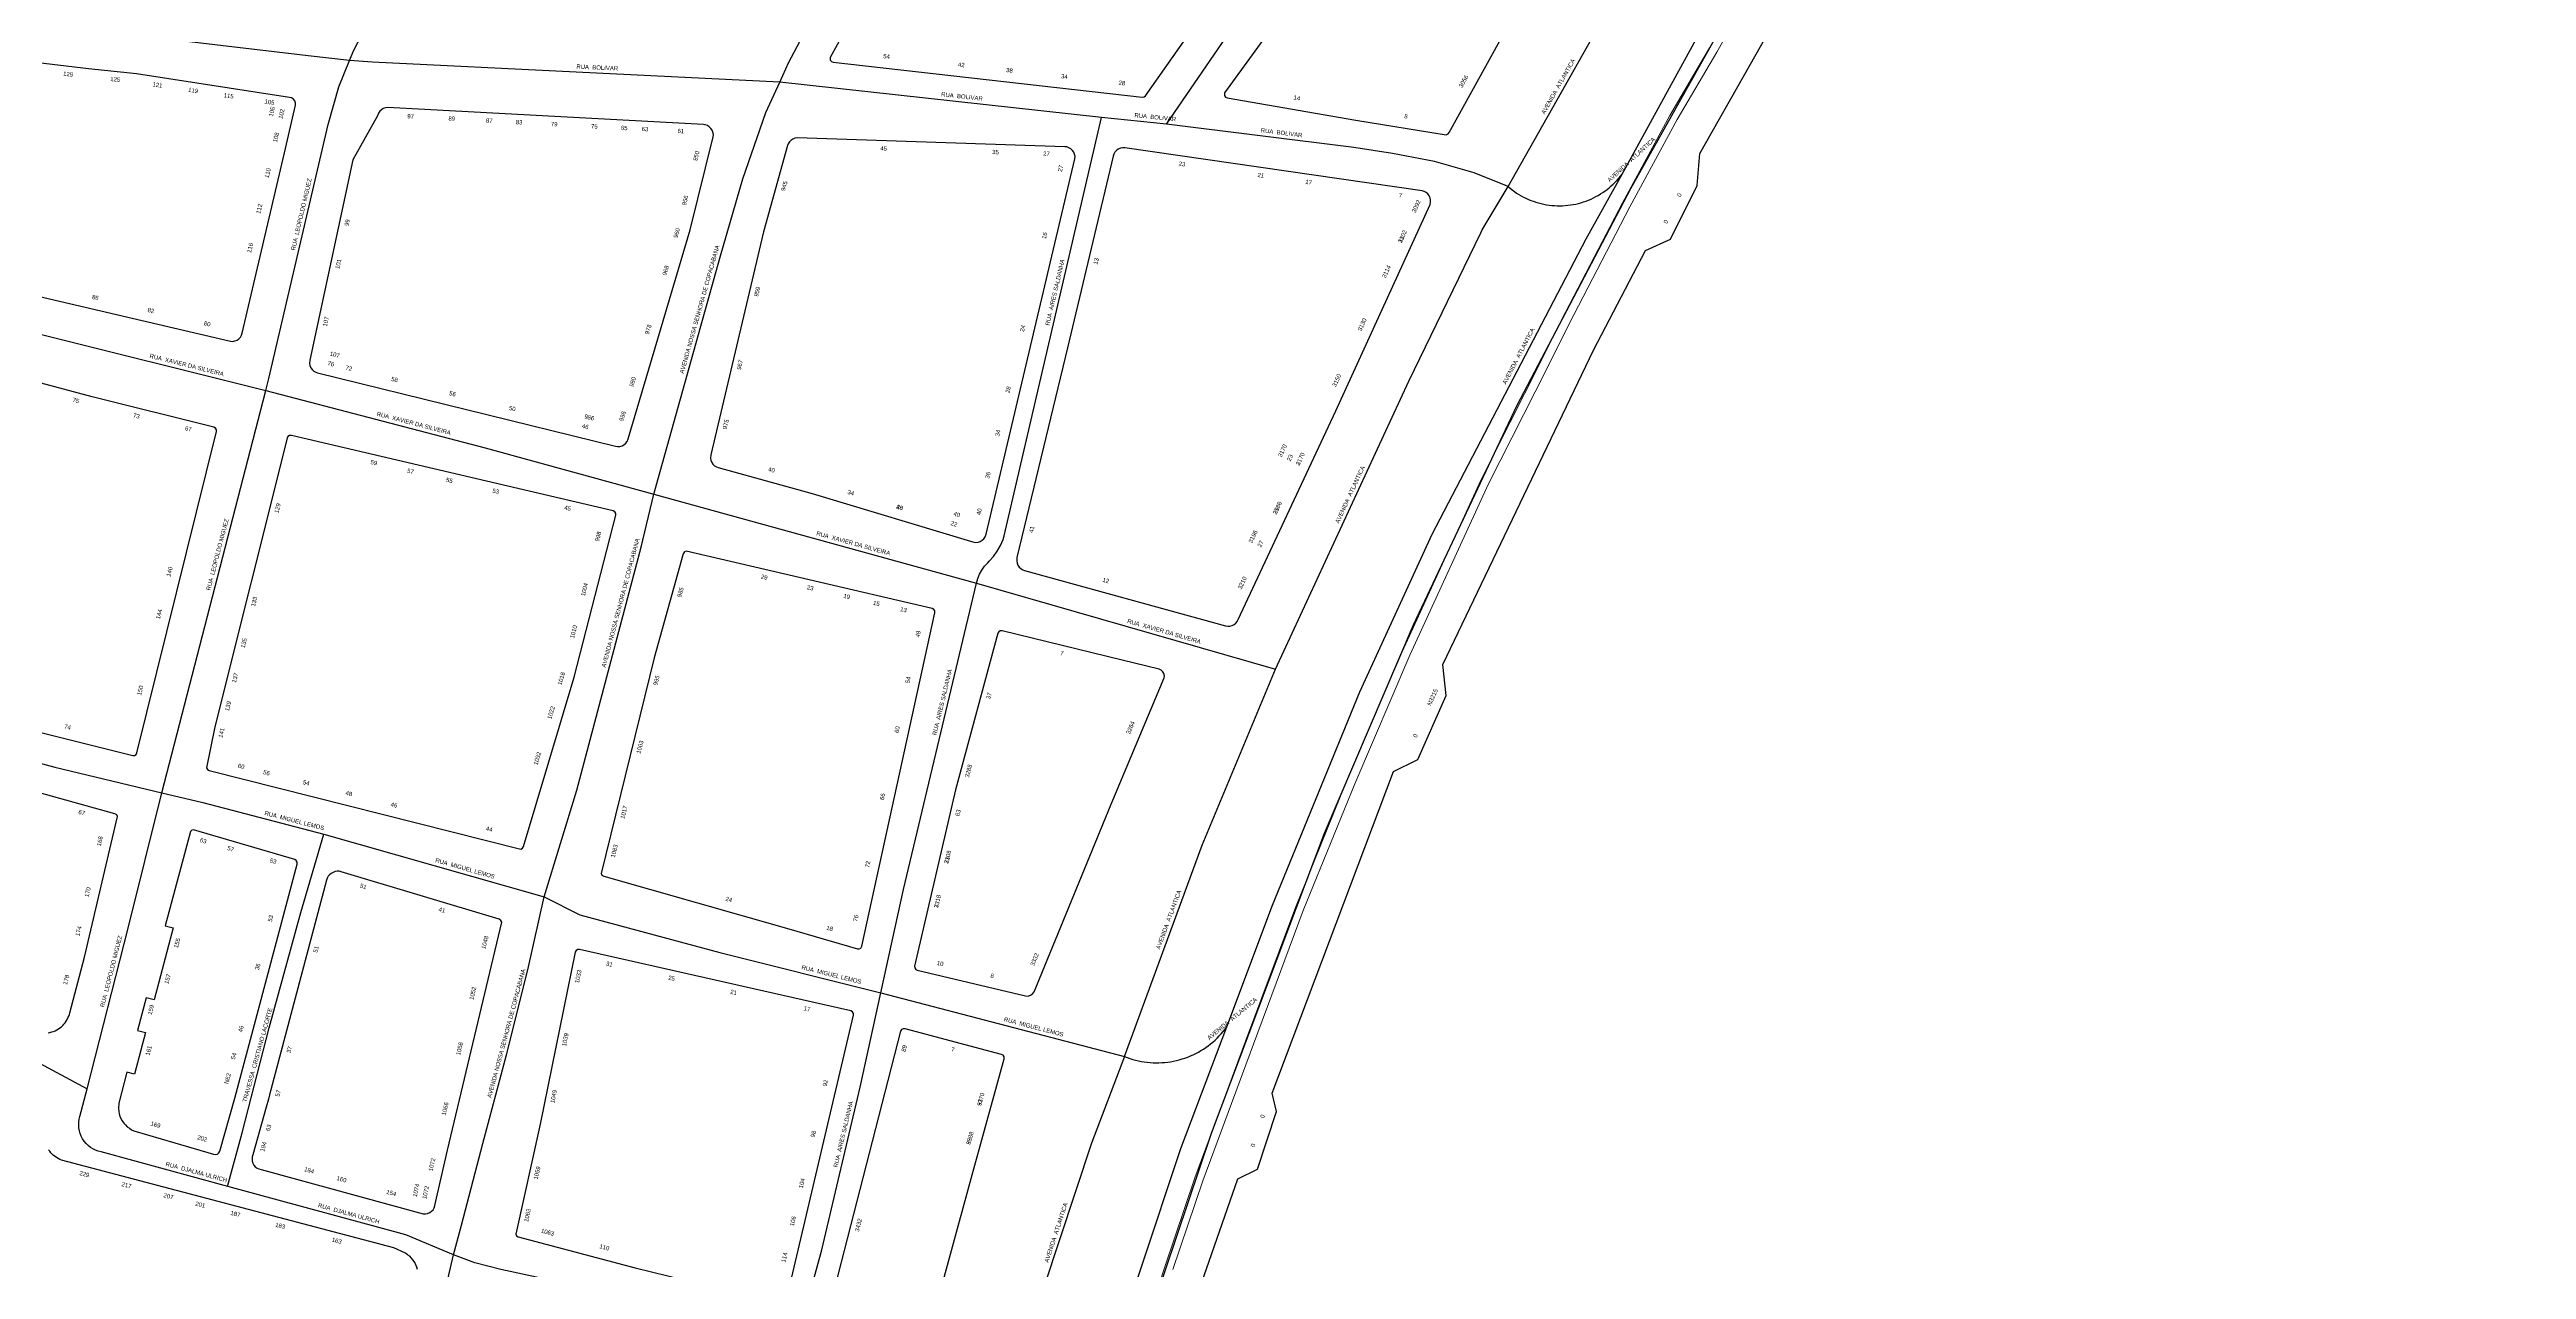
# Model space of a CAD drawing. Header units: millimetres. Extents: x 617751 to 636088, y 68402 to 77988.
# Drawn here: x 628957 to 629652, y 70497 to 70839 of the extents above; entities that cross this region are included whole.
import ezdxf

# ---------------------------------------------------------------- set-up
doc = ezdxf.new("R2010")
doc.units = ezdxf.units.MM
doc.header["$LTSCALE"] = 3
doc.header["$MEASUREMENT"] = 0
for name, color, linetype in [('ALINHAMENTO PREDIAL', 120, 'Continuous'), ('NOME LOGRADOURO', 252, 'Continuous'), ('NUMERAÇÃO', 7, 'Continuous'), ('OBRA DE ARTE', 190, 'Continuous')]:
    doc.layers.add(name, color=color, linetype=linetype)
doc.styles.get("Standard").update_dxf_attribs({"font": 'arial.ttf'})

msp = doc.modelspace()

# ---------------------------------------------------------------- linework, layer by layer
at = {"layer": 'ALINHAMENTO PREDIAL'}
for points in [[(629668.14, 71181.3), (629640.69, 71149.84), (629578.87, 71075.09), (629536.95, 71019.29), (629498.4, 70962.84), (629470.81, 70920.93), (629434.58, 70860.31), (629400.84, 70800.29), (629368.91, 70739.28), (629339.84, 70677.87), (629314.89, 70619.44), (629283.22, 70535.25), (629257.42, 70458.63), (629230.39, 70365.46), (629212.92, 70287.64), (629201.44, 70226.84), (629193.8, 70160.81), (629192.98, 70144.34), (629192.16, 70105.47), (629192.23, 70086.89), (629194.96, 70047.06), (629198.58, 70011.09), (629202.8, 69983.58), (629208.59, 69953.9)], [(629668.14, 71181.3), (629640.69, 71149.84), (629578.87, 71075.09), (629536.95, 71019.29), (629498.4, 70962.84), (629470.81, 70920.93), (629434.58, 70860.31), (629400.84, 70800.29), (629368.91, 70739.28), (629339.84, 70677.87), (629314.89, 70619.44), (629283.22, 70535.25), (629257.42, 70458.63), (629230.39, 70365.46), (629212.92, 70287.64), (629201.44, 70226.84), (629193.8, 70160.81), (629192.98, 70144.34), (629192.16, 70105.47), (629192.23, 70086.89), (629194.96, 70047.06), (629198.58, 70011.09), (629202.8, 69983.58), (629208.59, 69953.9)], [(629668.14, 71181.3), (629640.69, 71149.84), (629578.87, 71075.09), (629536.95, 71019.29), (629498.4, 70962.84), (629470.81, 70920.93), (629434.58, 70860.31), (629400.84, 70800.29), (629368.91, 70739.28), (629339.84, 70677.87), (629314.89, 70619.44), (629283.22, 70535.25), (629257.42, 70458.63), (629230.39, 70365.46), (629212.92, 70287.64), (629201.44, 70226.84), (629193.8, 70160.81), (629192.98, 70144.34), (629192.16, 70105.47), (629192.23, 70086.89), (629194.96, 70047.06), (629198.58, 70011.09), (629202.8, 69983.58), (629208.59, 69953.9)], [(629176.32, 70836.34), (629176.65, 70835.93), (629177.13, 70835.74), (629263.84, 70825.93), (629264.35, 70826.02), (629264.75, 70826.35), (629310.08, 70890.73)], [(629286.94, 70826.41), (629287.24, 70825.99), (629287.71, 70825.78), (629323.83, 70819.48), (629349.19, 70815.43), (629349.66, 70815.66), (629349.94, 70816.09), (629378.39, 70867.54), (629378.39, 70868.06), (629378.14, 70868.51), (629377.69, 70868.77), (629347.92, 70877.01), (629337.52, 70880.26), (629328.16, 70883.01), (629327.65, 70882.93), (629327.24, 70882.61), (629286.98, 70827.22), (629286.94, 70826.41)], [(629269.53, 70461.85), (629290.65, 70522.57), (629296.24, 70525.24), (629301.57, 70541.49), (629300.36, 70546.58), (629334.38, 70636.78), (629341.18, 70640.18), (629349.19, 70658.13), (629348.22, 70666.86), (629390.46, 70754.97), (629405.05, 70782.96), (629412.09, 70786.12), (629419.61, 70801.16), (629420.34, 70810.13), (629458.69, 70877.86)], [(629269.53, 70461.85), (629290.65, 70522.57), (629296.24, 70525.24), (629301.57, 70541.49), (629300.36, 70546.58), (629334.38, 70636.78), (629341.18, 70640.18), (629349.19, 70658.13), (629348.22, 70666.86), (629390.46, 70754.97), (629405.05, 70782.96), (629412.09, 70786.12), (629419.61, 70801.16), (629420.34, 70810.13), (629458.69, 70877.86)], [(629269.53, 70461.85), (629290.65, 70522.57), (629296.24, 70525.24), (629301.57, 70541.49), (629300.36, 70546.58), (629334.38, 70636.78), (629341.18, 70640.18), (629349.19, 70658.13), (629348.22, 70666.86), (629390.46, 70754.97), (629405.05, 70782.96), (629412.09, 70786.12), (629419.61, 70801.16), (629420.34, 70810.13), (629458.69, 70877.86)], [(629184.16, 70851.3), (629176.29, 70837.05), (629176.32, 70836.34)], [(628919.16, 70778.25), (629008.01, 70757.48), (629008.64, 70757.46), (629009.25, 70757.58), (629009.83, 70757.83), (629010.35, 70758.18), (629010.77, 70758.64), (629011.1, 70759.18), (629011.3, 70759.77), (629023.17, 70810.32), (629026.26, 70823.68), (629026.24, 70824.31), (629026.02, 70824.9), (629025.64, 70825.39), (629025.12, 70825.74), (629024.58, 70825.91), (628981.64, 70832.48), (628968.14, 70833.95), (628935.09, 70837.82)], [(629030.16, 70751.27), (629030.29, 70750.66), (629030.54, 70750.08), (629030.91, 70749.57), (629031.38, 70749.15), (629031.92, 70748.84), (629032.43, 70748.66), (629116.02, 70728.05), (629116.64, 70727.96), (629117.26, 70728.01), (629117.87, 70728.18), (629118.42, 70728.48), (629118.9, 70728.88), (629119.28, 70729.38), (629119.61, 70730.11), (629136.95, 70788.74), (629143.47, 70814.86), (629143.49, 70815.49), (629143.38, 70816.11), (629143.15, 70816.69), (629142.8, 70817.21), (629142.34, 70817.65), (629141.81, 70817.98), (629141.22, 70818.19), (629140.72, 70818.28), (629052.08, 70823.09), (629051.46, 70823), (629050.87, 70822.79), (629050.33, 70822.46), (629049.88, 70822.03), (629049.53, 70821.51), (629049.25, 70820.77), (629042.35, 70808.42), (629030.21, 70752.21), (629030.16, 70751.27)], [(629142.68, 70724.73), (629142.79, 70724.11), (629143.03, 70723.53), (629143.39, 70723.02), (629143.85, 70722.59), (629144.38, 70722.26), (629144.87, 70722.08), (629171.2, 70714.83), (629216.57, 70701.13), (629217.2, 70701.08), (629217.82, 70701.15), (629218.41, 70701.36), (629218.95, 70701.68), (629219.41, 70702.11), (629219.76, 70702.63), (629220.05, 70703.38), (629244.98, 70808.7), (629245, 70809.33), (629244.88, 70809.94), (629244.64, 70810.52), (629244.28, 70811.04), (629243.82, 70811.47), (629243.29, 70811.79), (629242.7, 70812), (629242.1, 70812.08), (629167, 70814.55), (629166.38, 70814.44), (629165.8, 70814.2), (629165.28, 70813.85), (629164.84, 70813.4), (629164.51, 70812.86), (629164.32, 70812.37), (629157.53, 70788.19), (629142.75, 70725.66), (629142.68, 70724.73)], [(629228.62, 70695.89), (629228.73, 70695.27), (629228.97, 70694.69), (629229.33, 70694.18), (629229.78, 70693.74), (629230.32, 70693.41), (629230.82, 70693.22), (629287.23, 70677.68), (629287.85, 70677.58), (629288.48, 70677.61), (629289.09, 70677.77), (629289.65, 70678.05), (629290.14, 70678.45), (629290.53, 70678.93), (629290.79, 70679.41), (629318.18, 70737.95), (629344.64, 70795.88), (629344.76, 70796.5), (629344.76, 70797.12), (629344.63, 70797.74), (629344.37, 70798.31), (629343.99, 70798.81), (629343.53, 70799.23), (629342.98, 70799.54), (629342.45, 70799.72), (629258.95, 70811.74), (629258.32, 70811.75), (629257.71, 70811.63), (629257.13, 70811.38), (629256.62, 70811.02), (629256.19, 70810.56), (629255.87, 70810.02), (629255.67, 70809.45), (629242.92, 70755.66), (629228.7, 70696.82), (629228.62, 70695.89)], [(628889.36, 70664.3), (628889.63, 70663.86), (628890.09, 70663.61), (628920.35, 70656.36), (628980.54, 70641.31), (628981.06, 70641.32), (628981.5, 70641.59), (628981.75, 70642.04), (629004.05, 70732.15), (629004.04, 70732.67), (629003.77, 70733.11), (629003.32, 70733.36), (628969.15, 70741.91), (628912.88, 70756.93), (628912.36, 70756.93), (628911.91, 70756.67), (628911.65, 70756.2), (628889.36, 70664.3)], [(629001.26, 70637.81), (629001.52, 70637.37), (629001.97, 70637.11), (629089.46, 70615.08), (629089.91, 70615.33), (629090.19, 70615.77), (629104.43, 70663.26), (629116.15, 70708.71), (629116.13, 70709.23), (629115.86, 70709.67), (629115.4, 70709.91), (629025.07, 70731.1), (629024.57, 70731.08), (629024.12, 70730.82), (629023.87, 70730.36), (629003.6, 70649.31), (629001.26, 70637.81)], [(629112.01, 70608.23), (629112.23, 70607.76), (629112.72, 70607.45), (629164.72, 70592.65), (629183.91, 70587.07), (629184.43, 70587.06), (629184.88, 70587.31), (629185.17, 70587.81), (629205.68, 70681.34), (629205.66, 70681.85), (629205.38, 70682.29), (629204.93, 70682.52), (629135.84, 70698.63), (629135.37, 70698.4), (629135.06, 70697.92), (629126.86, 70668.71), (629112.01, 70608.23)], [(629255.13, 70627.64), (629270.02, 70663.05), (629270.08, 70663.67), (629269.94, 70664.28), (629269.62, 70664.82), (629269.15, 70665.23), (629268.57, 70665.48), (629258.2, 70668.09), (629224.52, 70676.3), (629224.02, 70676.29), (629223.58, 70676.04), (629223.32, 70675.59), (629211.41, 70631.63), (629199.98, 70582.25), (629200, 70581.74), (629200.28, 70581.3), (629200.73, 70581.05), (629231.1, 70573.86), (629231.82, 70573.84), (629232.5, 70574.04), (629233.09, 70574.45), (629233.53, 70575.02), (629255.13, 70627.64)], [(628962.91, 70569.14), (628966.99, 70584.7), (628976.29, 70624.15), (628976.06, 70624.62), (628975.57, 70624.93), (628886.22, 70649.82)], [(629026.05, 70612.14), (628997.64, 70620.42), (628997.13, 70620.32), (628996.74, 70619.99), (628989.67, 70593.55), (628991.9, 70592.96), (628986.54, 70572.77), (628984.31, 70573.37), (628981.87, 70564.15), (628984.1, 70563.58), (628981.09, 70551.88), (628978.86, 70552.45), (628976.64, 70543.75), (628976.54, 70542.29), (628976.74, 70540.84), (628976.96, 70540.14), (628977.24, 70539.46), (628977.6, 70538.82), (628978.02, 70538.22), (628978.5, 70537.67), (628979.03, 70537.17), (628979.62, 70536.73), (628980.24, 70536.35), (628980.91, 70536.04), (628992.41, 70532.65), (629003.25, 70529.49), (629003.78, 70529.39), (629004.3, 70529.52), (629004.73, 70529.84), (629004.99, 70530.31), (629009.18, 70545.16), (629015.5, 70568.64), (629026.74, 70610.83), (629026.7, 70611.35), (629026.46, 70611.82), (629026.05, 70612.14)], [(629016.56, 70525.2), (629062.07, 70512.72), (629062.7, 70512.71), (629063.31, 70512.84), (629063.89, 70513.08), (629064.4, 70513.45), (629064.83, 70513.91), (629065.15, 70514.45), (629065.35, 70515.04), (629068.87, 70530.65), (629084.12, 70594.6), (629083.9, 70595.07), (629083.42, 70595.38), (629039.06, 70608.72), (629038.48, 70608.82), (629037.89, 70608.83), (629037.32, 70608.73), (629036.76, 70608.53), (629036.25, 70608.24), (629035.8, 70607.87), (629035.42, 70607.43), (629035.11, 70606.92), (629034.9, 70606.38), (629019.31, 70547.53), (629018.93, 70546.08), (629018.62, 70544.9), (629018.03, 70542.71), (629014.3, 70529.26), (629014.11, 70528.69), (629014.05, 70528.1), (629014.1, 70527.5), (629014.28, 70526.93), (629014.57, 70526.41), (629014.96, 70525.96), (629015.43, 70525.59), (629015.97, 70525.34), (629016.56, 70525.2)], [(629088.03, 70507.05), (629088.29, 70506.6), (629088.74, 70506.34), (629121.56, 70497.61), (629162.77, 70487.51), (629163.29, 70487.52), (629163.73, 70487.8), (629163.97, 70488.25), (629182.84, 70568.47), (629182.82, 70568.98), (629182.54, 70569.42), (629182.09, 70569.66), (629105.94, 70586.91), (629105.42, 70586.88), (629104.99, 70586.59), (629104.76, 70586.13), (629094.89, 70537.88), (629088.03, 70507.05)], [(628956.81, 70563.53), (628957.32, 70563.62), (628957.82, 70563.76), (628958.31, 70563.92), (628958.78, 70564.12), (628959.24, 70564.36), (628959.69, 70564.62), (628960.11, 70564.92), (628960.52, 70565.24), (628960.9, 70565.59), (628961.25, 70565.96), (628961.58, 70566.36), (628961.88, 70566.78), (628962.15, 70567.22), (628962.39, 70567.68), (628962.6, 70568.16), (628962.77, 70568.64), (628962.91, 70569.14)], [(629175.82, 70485.37), (629176.05, 70484.91), (629176.49, 70484.63), (629202.17, 70476.42), (629202.68, 70476.41), (629203.13, 70476.67), (629203.4, 70477.12), (629216.11, 70523.66), (629223.08, 70548.73), (629225.09, 70556.24), (629225.09, 70556.76), (629224.83, 70557.21), (629224.38, 70557.47), (629197.28, 70564.68), (629196.76, 70564.68), (629196.31, 70564.42), (629196.06, 70563.97), (629175.82, 70485.37)], [(629060.49, 70497.09), (629060.3, 70497.8), (629060.02, 70498.48), (629059.68, 70499.14), (629059.27, 70499.75), (629058.8, 70500.32), (629058.28, 70500.84), (629057.7, 70501.29), (629057.08, 70501.69), (629053.87, 70503.2), (628960.61, 70527.8), (628960.12, 70528), (628959.64, 70528.24), (628959.19, 70528.52), (628958.75, 70528.82), (628958.34, 70529.15), (628957.95, 70529.51), (628957.59, 70529.89), (628957.25, 70530.3), (628956.94, 70530.74)], [(629060.49, 70497.09), (629060.3, 70497.8), (629060.02, 70498.48), (629059.68, 70499.14), (629059.27, 70499.75), (629058.8, 70500.32), (629058.28, 70500.84), (629057.7, 70501.29), (629057.08, 70501.69), (629053.87, 70503.2), (628960.61, 70527.8), (628960.12, 70528), (628959.64, 70528.24), (628959.19, 70528.52), (628958.75, 70528.82), (628958.34, 70529.15), (628957.95, 70529.51), (628957.59, 70529.89), (628957.25, 70530.3), (628956.94, 70530.74)], [(629060.49, 70497.09), (629060.3, 70497.8), (629060.02, 70498.48), (629059.68, 70499.14), (629059.27, 70499.75), (629058.8, 70500.32), (629058.28, 70500.84), (629057.7, 70501.29), (629057.08, 70501.69), (629053.87, 70503.2), (628960.61, 70527.8), (628960.12, 70528), (628959.64, 70528.24), (628959.19, 70528.52), (628958.75, 70528.82), (628958.34, 70529.15), (628957.95, 70529.51), (628957.59, 70529.89), (628957.25, 70530.3), (628956.94, 70530.74)]]:
    msp.add_lwpolyline(points, dxfattribs=at)
at = {"layer": 'NOME LOGRADOURO'}
for points in [[(629041.42, 70836.29), (629042.58, 70839.13), (629047.21, 70847.91), (629079, 70906.64), (629098.82, 70943.27), (629111.32, 70967.02)], [(629162.12, 70830.19), (629164.68, 70835.79), (629202.42, 70906.64), (629210.41, 70921.65), (629216.66, 70932.4)], [(629398.53, 70804.41), (629444.75, 70888.66), (629455.65, 70906.64), (629469.5, 70928.68)], [(629270.63, 70818.44), (629325.38, 70898.27)], [(629366.51, 70800.89), (629388.78, 70840.24), (629406.1, 70871.04)], [(629041.42, 70836.29), (629029.78, 70837.56), (628926.53, 70849.74)], [(629017.88, 70743.7), (629018.79, 70747.1), (629035.36, 70818.26), (629038.43, 70828.89), (629041.42, 70836.29)], [(629162.12, 70830.19), (629047.84, 70835.77), (629041.42, 70836.29)], [(629126.75, 70714.65), (629145.47, 70781.42), (629151.78, 70803.09), (629158.24, 70821.69), (629162.12, 70830.19)], [(629252.39, 70820.26), (629162.12, 70830.19)], [(629217.3, 70689.64), (629217.69, 70690.91), (629218.21, 70692.13), (629218.85, 70693.3), (629219.62, 70694.38), (629220.49, 70695.39), (629220.9, 70695.79), (629222.11, 70697.16), (629223.16, 70698.65), (629224.06, 70700.24), (629224.78, 70701.92), (629225.13, 70702.95), (629252.39, 70820.26)], [(629270.63, 70818.44), (629252.39, 70820.26)], [(629366.51, 70800.89), (629356.99, 70804.75), (629345.83, 70807.96), (629334.07, 70810.16), (629323.25, 70811.84), (629270.63, 70818.44)], [(629287.59, 70565.2), (629300.44, 70599.37), (629324.94, 70659.13), (629345.22, 70703.42), (629388.39, 70786.25), (629398.53, 70804.41)], [(629366.51, 70800.89), (629367.09, 70800.41), (629367.68, 70799.94), (629368.29, 70799.5), (629368.91, 70799.08), (629369.55, 70798.67), (629370.2, 70798.3), (629370.87, 70797.94), (629371.54, 70797.6), (629372.23, 70797.29), (629372.93, 70797.01), (629373.63, 70796.75), (629374.35, 70796.51), (629375.07, 70796.3), (629375.8, 70796.11), (629376.54, 70795.95), (629377.28, 70795.81), (629378.03, 70795.7), (629378.77, 70795.61), (629379.53, 70795.55), (629380.28, 70795.52), (629381.03, 70795.51), (629381.79, 70795.52), (629382.54, 70795.57), (629383.29, 70795.64), (629384.04, 70795.73), (629384.78, 70795.85), (629385.52, 70796), (629386.25, 70796.17), (629386.98, 70796.37), (629387.7, 70796.59), (629388.41, 70796.84), (629389.12, 70797.11), (629389.81, 70797.4), (629390.5, 70797.72), (629391.17, 70798.06), (629391.83, 70798.43), (629392.47, 70798.81), (629393.11, 70799.22), (629393.73, 70799.65), (629394.33, 70800.1), (629394.92, 70800.58), (629395.49, 70801.07), (629396.04, 70801.58), (629396.58, 70802.11), (629397.09, 70802.66), (629397.59, 70803.22), (629398.07, 70803.81), (629398.53, 70804.41)], [(629301.22, 70665.48), (629338.66, 70746.33), (629358.87, 70787.93), (629359.28, 70788.71), (629366.51, 70800.89)], [(628905.53, 70770.7), (628926.71, 70765.79), (628951.99, 70760.12), (629017.88, 70743.7)], [(628988.7, 70630.84), (629017.88, 70743.7)], [(629017.88, 70743.7), (629079.47, 70727.61), (629126.75, 70714.65)], [(629096.06, 70601.64), (629105.16, 70631.55), (629123.24, 70699.76), (629126.75, 70714.65)], [(629126.75, 70714.65), (629217.3, 70689.64)], [(629190.51, 70574.78), (629196.84, 70603.69), (629217.3, 70689.64)], [(629217.3, 70689.64), (629301.22, 70665.48)], [(629258.83, 70556.87), (629280.65, 70616.15), (629301.22, 70665.48)], [(628879.3, 70659.48), (628958.7, 70638.06), (628988.7, 70630.84)], [(628967.76, 70547.83), (628979.24, 70592.88), (628988.7, 70630.84)], [(628988.7, 70630.84), (629000.21, 70628.08), (629034.14, 70619.28)], [(629007.19, 70520.42), (629011.28, 70535.42), (629018.8, 70564.94), (629027.73, 70597.25), (629034.14, 70619.28)], [(629034.14, 70619.28), (629096.06, 70601.64)], [(628859.97, 70605.75), (628960.46, 70551.73), (628967.76, 70547.83)], [(629070.55, 70501.26), (629072.82, 70509.53), (629078.79, 70532.5), (629085.43, 70557.32), (629091.41, 70581.21), (629096.06, 70601.64)], [(629096.06, 70601.64), (629106.06, 70596.62), (629145.28, 70586.02), (629190.51, 70574.78)], [(629167.27, 70479.15), (629168.97, 70484.62), (629173.91, 70502.62), (629184.72, 70548.32), (629190.51, 70574.78)], [(629190.51, 70574.78), (629258.83, 70556.87)], [(629220.93, 69883.17), (629218.79, 69890.63), (629200.04, 69967.52), (629189.85, 70038.52), (629188.78, 70050.44), (629186.87, 70118.61), (629189.37, 70170.15), (629189.57, 70172.98), (629198.36, 70241.91), (629210.47, 70302.34), (629216.39, 70328.02), (629230.64, 70385.64), (629237.66, 70412.48), (629252.81, 70465.27), (629274.73, 70531.03), (629287.59, 70565.2)], [(629258.83, 70556.87), (629259.6, 70556.57), (629260.38, 70556.3), (629261.17, 70556.06), (629261.97, 70555.84), (629262.78, 70555.65), (629263.59, 70555.49), (629264.41, 70555.36), (629265.23, 70555.25), (629266.05, 70555.18), (629266.88, 70555.13), (629267.7, 70555.11), (629268.53, 70555.11), (629269.36, 70555.15), (629270.18, 70555.21), (629271.01, 70555.3), (629271.82, 70555.42), (629272.64, 70555.57), (629273.45, 70555.75), (629274.25, 70555.95), (629275.04, 70556.18), (629275.83, 70556.44), (629276.61, 70556.72), (629277.37, 70557.03), (629278.13, 70557.37), (629278.87, 70557.73), (629279.61, 70558.12), (629280.32, 70558.53), (629281.03, 70558.96), (629281.71, 70559.42), (629282.39, 70559.91), (629283.04, 70560.41), (629283.68, 70560.94), (629284.3, 70561.49), (629284.9, 70562.06), (629285.48, 70562.65), (629286.04, 70563.26), (629286.58, 70563.89), (629287.09, 70564.53), (629287.59, 70565.2)], [(629258.83, 70556.87), (629249.64, 70532.6), (629227.21, 70464.76), (629225.53, 70459.01)], [(629007.2, 70520.43), (628971.66, 70530.11), (628970.87, 70530.31), (628970.1, 70530.59), (628969.37, 70530.95), (628968.68, 70531.39), (628968.04, 70531.9), (628967.46, 70532.46), (628966.94, 70533.09), (628966.49, 70533.77), (628966.11, 70534.49), (628965.8, 70535.25), (628965.58, 70536.03), (628965.45, 70536.84), (628965.39, 70537.65), (628965.43, 70538.47), (628965.54, 70539.27), (628965.74, 70540.06), (628967.76, 70547.83)], [(629070.55, 70501.26), (629057.17, 70506.82), (629007.2, 70520.43)], [(629047.58, 70379.88), (629049.44, 70408.18), (629059.14, 70452.01), (629070.55, 70501.26)], [(629167.27, 70479.15), (629083.88, 70497.12), (629076.6, 70498.99), (629070.55, 70501.26)]]:
    msp.add_lwpolyline(points, dxfattribs=at)
at = {"layer": 'OBRA DE ARTE', "lineweight": 20}
for points in [[(629667.95, 71181.22), (629639.48, 71148.56), (629612.66, 71116.57), (629586.43, 71084.58), (629555.03, 71043.54), (629532.19, 71012.29), (629492.62, 70954.31), (629479.12, 70933.91), (629461.88, 70906.59), (629448.25, 70883.62), (629436.36, 70863.4), (629423.03, 70839.82), (629411.87, 70820.87), (629398.6, 70796.33), (629381.54, 70763.52), (629375.26, 70750.89), (629358.83, 70718.55), (629336.8, 70670.4), (629321.27, 70634.28), (629306.83, 70598.7), (629292.8, 70561.21), (629278.59, 70522.82), (629270.17, 70497.86), (629260.26, 70467.54)], [(629669.75, 71179.63), (629641.31, 71147), (629614.51, 71115.04), (629588.31, 71083.1), (629556.95, 71042.11), (629534.15, 71010.91), (629494.61, 70952.97), (629481.14, 70932.61), (629463.92, 70905.34), (629450.31, 70882.4), (629438.44, 70862.21), (629425.1, 70838.62), (629413.96, 70819.69), (629400.72, 70795.21), (629383.67, 70762.43), (629377.4, 70749.81), (629360.99, 70717.5), (629338.99, 70669.43), (629323.49, 70633.36), (629309.06, 70597.83), (629295.04, 70560.38), (629280.85, 70522.02), (629272.45, 70497.11)]]:
    msp.add_lwpolyline(points, dxfattribs=at)

# ---------------------------------------------------------------- texts
at = {"layer": 'NOME LOGRADOURO'}
for s, rotation, p in [('RUA  BOLIVAR', 357.20315, (629105.03, 70833.98)), ('AVENIDA  ATLANTICA', 60.48514, (629376.78, 70821.06)), ('RUA  BOLIVAR', 353.72271, (629207.37, 70826.22)), ('RUA  BOLIVAR', 354.30095, (629261.61, 70820.34)), ('RUA  BOLIVAR', 352.85821, (629297.07, 70816.13)), ('AVENIDA  ATLANTICA', 42.72796, (629395.09, 70802.06)), ('RUA  LEOPOLDO MIGUEZ', 76.89195, (629026.1, 70782.9)), ('AVENIDA NOSSA SENHORA DE COPACABANA', 74.3364, (629135.15, 70748.31)), ('RUA  AIRES SALDANHA', 76.9177, (629237.79, 70761.83)), ('AVENIDA  ATLANTICA', 62.47776, (629365.92, 70745.3)), ('RUA  XAVIER DA SILVEIRA', 346.00544, (628985.18, 70752.88)), ('RUA  XAVIER DA SILVEIRA', 345.35545, (629048.93, 70736.62)), ('AVENIDA  ATLANTICA', 65.1521, (629319.04, 70706.32)), ('RUA  LEOPOLDO MIGUEZ', 75.50479, (629002.32, 70687.52)), ('AVENIDA NOSSA SENHORA DE COPACABANA', 75.15874, (629113.24, 70665.91)), ('RUA  XAVIER DA SILVEIRA', 344.55512, (629172.29, 70703.11)), ('RUA  XAVIER DA SILVEIRA', 343.93925, (629259.54, 70678.52)), ('RUA  AIRES SALDANHA', 76.61021, (629206.1, 70646.89)), ('RUA  MIGUEL LEMOS', 345.47141, (629017.43, 70624.65)), ('RUA  MIGUEL LEMOS', 344.09772, (629065.37, 70611.43)), ('AVENIDA  ATLANTICA', 69.78809, (629268.8, 70586.85)), ('RUA  LEOPOLDO MIGUEZ', 75.6943, (628972.53, 70570.6)), ('AVENIDA NOSSA SENHORA DE COPACABANA', 75.02262, (629081.15, 70545.17)), ('RUA  MIGUEL LEMOS', 346.04427, (629168.14, 70581.37)), ('AVENIDA  ATLANTICA', 39.61387, (629282.72, 70561.45)), ('TRAVESSA  CRISTIANO LACORTE', 74.54, (629012.48, 70543.98)), ('RUA  MIGUEL LEMOS', 345.30881, (629224.92, 70566.79)), ('RUA  AIRES SALDANHA', 76.69173, (629178.34, 70525.7)), ('RUA  DJALMA ULRICH', 344.76561, (628989.69, 70526.23)), ('RUA  DJALMA ULRICH', 344.76561, (629032.45, 70514.59)), ('AVENIDA  ATLANTICA', 71.70453, (629237.48, 70498.99))]:
    msp.add_text(s, height=1.2, rotation=rotation, dxfattribs=at).set_placement(p)
at = {"layer": 'NUMERAÇÃO'}
for s, rotation, p in [('54', 353.54702, (629191.1, 70836.92)), ('129', 353.27254, (628960.96, 70832.02)), ('125', 353.78239, (628974.19, 70830.52)), ('42', 353.54702, (629212.08, 70834.55)), ('38', 353.54702, (629225.62, 70833.02)), ('34', 353.54702, (629241.01, 70831.28)), ('28', 353.54702, (629257.17, 70829.46)), ('3056', 61.08035, (629353.65, 70828.49)), ('121', 351.29658, (628986.04, 70829.02)), ('119', 351.29658, (628996.04, 70827.49)), ('115', 351.29658, (629006.01, 70825.97)), ('105', 351.29658, (629017.48, 70824.21)), ('14', 350.10985, (629306.24, 70825.34)), ('105', 76.9903, (629019.87, 70820.42)), ('102', 76.9903, (629022.55, 70819.8)), ('97', 356.88718, (629057.59, 70820.04)), ('89', 356.88718, (629069.13, 70819.42)), ('87', 356.88718, (629079.67, 70818.84)), ('83', 356.88718, (629088.04, 70818.39)), ('79', 356.88718, (629097.87, 70817.85)), ('75', 356.88718, (629109.14, 70817.24)), ('65', 356.88718, (629117.52, 70816.79)), ('63', 356.88718, (629123.34, 70816.47)), ('61', 356.88718, (629133.42, 70815.92)), ('8', 350.75481, (629337.32, 70820.08)), ('108', 76.9903, (629021.02, 70813.22)), ('950', 75.99445, (629138.94, 70808.01)), ('45', 358.10748, (629190.33, 70811.03)), ('35', 358.10748, (629221.74, 70810)), ('27', 358.10748, (629236.03, 70809.53)), ('110', 76.82434, (629018.68, 70803.2)), ('27', 76.71476, (629241.29, 70804.96)), ('23', 351.81034, (629274.02, 70806.78)), ('21', 351.81034, (629296.15, 70803.6)), ('17', 351.81034, (629309.55, 70801.67)), ('112', 76.82434, (629016.32, 70793.16)), ('956', 75.99445, (629135.82, 70795.53)), ('945', 74.35235, (629163.58, 70799.53)), ('7', 351.81034, (629335.8, 70797.9)), ('3092', 65.46336, (629340.52, 70793.43)), ('0', 63.45665, (629414.88, 70797.86)), ('99', 77.85216, (629041.13, 70789.74)), ('960', 73.56155, (629133.39, 70786.37)), ('3102', 65.46336, (629336.65, 70784.97)), ('0', 63.45665, (629411.12, 70790.34)), ('116', 76.82434, (629013.75, 70782.21)), ('16', 76.71476, (629236.82, 70786.11)), ('13', 65.46336, (629336.65, 70784.97)), ('101', 77.85216, (629038.53, 70777.69)), ('968', 73.56155, (629130.28, 70775.86)), ('13', 76.70402, (629251.26, 70778.91)), ('3114', 65.46336, (629332.14, 70775.1)), ('86', 346.82207, (628969.02, 70769.4)), ('959', 76.74018, (629156.04, 70769.92)), ('82', 346.82207, (628984.64, 70765.75)), ('80', 346.82207, (629000.42, 70762.05)), ('107', 77.85216, (629035.04, 70761.53)), ('978', 73.56155, (629125.38, 70759.32)), ('24', 76.71476, (629230.65, 70760.07)), ('3130', 65.46336, (629325.34, 70760.23)), ('107', 346.14237, (629035.77, 70753.5)), ('76', 346.14237, (629035.11, 70750.83)), ('72', 346.14237, (629040.16, 70749.58)), ('58', 346.14237, (629053, 70746.42)), ('980', 73.56155, (629121.03, 70744.61)), ('967', 76.74018, (629151.19, 70749.41)), ('3150', 65.46336, (629318.19, 70744.59)), ('75', 345.04706, (628963.55, 70740.55)), ('56', 346.14237, (629069.26, 70742.41)), ('28', 76.71476, (629226.59, 70742.89)), ('73', 345.94478, (628980.55, 70736.22)), ('67', 345.94478, (628995.11, 70732.58)), ('50', 346.14237, (629086.04, 70738.27)), ('46', 346.14237, (629106.52, 70733.22)), ('986', 346.14237, (629107.18, 70735.89)), ('986', 73.56155, (629118.19, 70734.98)), ('975', 76.74018, (629147.25, 70732.71)), ('34', 76.71476, (629223.7, 70730.72)), ('3170', 64.96011, (629302.95, 70724.87)), ('3170', 64.96011, (629307.94, 70722.54)), ('59', 346.79134, (629047.19, 70723.08)), ('57', 346.79134, (629057.46, 70720.67)), ('55', 346.79134, (629068.38, 70718.11)), ('40', 344.59727, (629158.77, 70721.1)), ('36', 76.71476, (629220.9, 70718.88)), ('23', 64.96011, (629305.44, 70723.71)), ('21', 64.96011, (629307.94, 70722.54)), ('53', 346.79134, (629081.39, 70715.06)), ('34', 343.16516, (629181.02, 70714.73)), ('3186', 64.96011, (629301.51, 70708.8)), ('129', 75.9973, (629021.41, 70709.19)), ('45', 346.79134, (629101.57, 70710.33)), ('28', 343.16516, (629194.72, 70710.59)), ('40', 343.16516, (629194.72, 70710.59)), ('22', 343.16516, (629209.97, 70705.98)), ('40', 343.16516, (629210.76, 70708.61)), ('40', 76.71476, (629218.47, 70708.64)), ('41', 76.45246, (629233.19, 70703.67)), ('25', 64.96011, (629301.51, 70708.8)), ('998', 75.58441, (629111.39, 70701.25)), ('3196', 64.96011, (629294.71, 70700.76)), ('27', 64.96011, (629297.2, 70699.6)), ('27', 64.96011, (629297.2, 70699.6)), ('140', 76.13858, (628991.13, 70691.36)), ('29', 346.80023, (629156.74, 70690.99)), ('3210', 64.96011, (629291.67, 70687.78)), ('133', 75.9973, (629014.86, 70682.98)), ('1004', 75.58441, (629107.43, 70685.9)), ('985', 74.35689, (629134.46, 70685.61)), ('23', 346.80023, (629169.65, 70687.96)), ('19', 346.80023, (629179.9, 70685.56)), ('15', 346.80023, (629188.22, 70683.61)), ('12', 344.59543, (629252.6, 70690.07)), ('144', 76.13858, (628988.18, 70679.45)), ('1010', 75.58441, (629104.38, 70674.06)), ('13', 346.80023, (629195.83, 70681.83)), ('135', 75.9973, (629011.96, 70671.37)), ('48', 77.67087, (629201.33, 70674.31)), ('7', 346.29356, (629240.71, 70669.52)), ('137', 75.9973, (629009.51, 70661.6)), ('1018', 73.34568, (629100.87, 70660.94)), ('995', 76.1596, (629127.76, 70660.89)), ('150', 76.13858, (628982.89, 70658.06)), ('139', 75.9973, (629007.53, 70653.66)), ('54', 77.67087, (629198.52, 70661.49)), ('37', 74.87881, (629221.14, 70656.99)), ('N3215', 65.98942, (629344.85, 70655.16)), ('74', 345.95441, (628961.23, 70648.97)), ('1022', 73.34568, (629098, 70651.38)), ('3264', 67.1829, (629260.38, 70647.17)), ('141', 77.95186, (629005.75, 70646.19)), ('1003', 76.1596, (629123.03, 70641.72)), ('60', 77.67087, (629195.46, 70647.54)), ('0', 65.98942, (629340.85, 70646.19)), ('60', 345.79089, (629009.94, 70637.93)), ('56', 345.79089, (629017.06, 70636.12)), ('1032', 73.34568, (629094.15, 70638.53)), ('3288', 74.87881, (629215.18, 70635.01)), ('54', 345.79089, (629028.21, 70633.3)), ('54', 345.79089, (629028.21, 70633.3)), ('48', 345.79089, (629040.17, 70630.28)), ('66', 77.67087, (629191.33, 70628.73)), ('67', 344.36936, (628965.2, 70624.97)), ('46', 345.79089, (629052.84, 70627.07)), ('1017', 76.1596, (629118.51, 70623.44)), ('63', 77.00631, (629212.52, 70624.19)), ('166', 76.65031, (628971.57, 70615.79)), ('63', 343.71842, (628999.28, 70617.09)), ('57', 343.71842, (629007, 70614.84)), ('44', 345.79089, (629079.56, 70620.31)), ('1083', 76.1596, (629115.83, 70612.57)), ('53', 343.71842, (629018.9, 70611.36)), ('72', 77.67087, (629187.17, 70609.76)), ('71', 77.00631, (629209.43, 70610.87)), ('3308', 77.00631, (629209.43, 70610.87)), ('170', 76.65031, (628968.16, 70601.49)), ('51', 343.25439, (629044.21, 70604.3)), ('24', 344.10477, (629146.79, 70600.61)), ('3318', 77.00631, (629206.55, 70598.44)), ('53', 75.10508, (629019.57, 70594.58)), ('41', 343.25439, (629066.28, 70597.66)), ('76', 77.67087, (629183.85, 70594.63)), ('73', 77.00631, (629206.55, 70598.44)), ('174', 76.65031, (628965.56, 70590.55)), ('155', 75.17128, (628993.22, 70587.21)), ('51', 75.19975, (629032.32, 70585.9)), ('1048', 76.54921, (629079.54, 70586.92)), ('18', 343.77858, (629175.09, 70592.5)), ('157', 75.17128, (628990.54, 70577.12)), ('36', 75.10508, (629015.95, 70581.02)), ('1033', 78.47886, (629105.78, 70577.38)), ('31', 347.23383, (629113.28, 70582.42)), ('10', 346.67014, (629206.11, 70582.6)), ('8', 346.67014, (629221.18, 70579.03)), ('3332', 67.71665, (629233.49, 70582.16)), ('178', 75.33935, (628962.1, 70576.9)), ('1052', 76.54921, (629076.13, 70572.67)), ('25', 347.23383, (629130.74, 70578.46)), ('21', 347.23383, (629148.14, 70574.52)), ('159', 75.17128, (628985.86, 70568.49)), ('17', 347.23383, (629168.75, 70569.86)), ('161', 75.60645, (628985.26, 70557.04)), ('46', 74.97923, (629011.28, 70563.55)), ('37', 75.19975, (629024.86, 70557.74)), ('1058', 76.54921, (629072.4, 70557.14)), ('1039', 78.47886, (629102.15, 70559.65)), ('89', 75.52164, (629197.38, 70558.09)), ('7', 345.09396, (629210.13, 70558.41)), ('54', 74.97923, (629009.23, 70555.94)), ('N62', 74.97923, (629007.38, 70549.06)), ('57', 75.19975, (629021.63, 70545.52)), ('1049', 78.47886, (629098.89, 70543.72)), ('92', 76.80039, (629175.3, 70548.4)), ('3370', 74.50067, (629218.61, 70542.91)), ('169', 343.59031, (628985.45, 70537.57)), ('1066', 76.54921, (629068.36, 70540.28)), ('91', 74.50067, (629218.61, 70542.91)), ('0', 71.85089, (629298.02, 70539.47)), ('202', 343.77068, (628998.57, 70533.72)), ('194', 74.68856, (629017.42, 70530.09)), ('63', 74.68856, (629019, 70535.84)), ('98', 76.80039, (629171.93, 70534.09)), ('3388', 74.50067, (629215.58, 70532.02)), ('95', 74.50067, (629215.58, 70532.02)), ('0', 71.85089, (629295.35, 70531.35)), ('229', 345.21975, (628965.49, 70523.67)), ('184', 344.62341, (629028.57, 70524.74)), ('1072', 77.33176, (629064.69, 70524.6)), ('1072', 77.33176, (629064.69, 70524.6)), ('1059', 77.28472, (629094.18, 70522.27)), ('217', 345.21975, (628977.31, 70520.55)), ('207', 345.21975, (628989.08, 70517.45)), ('160', 344.62341, (629037.65, 70522.25)), ('154', 344.6234, (629051.61, 70518.41)), ('1074', 77.33176, (629060.25, 70517.4)), ('1072', 77.33176, (629062.93, 70516.8)), ('104', 76.80039, (629168.58, 70519.83)), ('201', 345.21975, (628998.02, 70515.09)), ('187', 345.21975, (629007.87, 70512.49)), ('1063', 77.28472, (629091.5, 70510.41)), ('106', 76.80039, (629166.08, 70509.2)), ('3432', 75.52164, (629184.32, 70507.63)), ('183', 345.21975, (629020.45, 70509.17)), ('163', 345.21975, (629036.33, 70504.99)), ('1063', 345.09692, (629095.02, 70507.51)), ('110', 345.09692, (629111.43, 70503.15)), ('114', 76.80039, (629163.69, 70499.04))]:
    msp.add_text(s, height=1.2, rotation=rotation, dxfattribs=at).set_placement(p)

doc.saveas('drawing.dxf')
